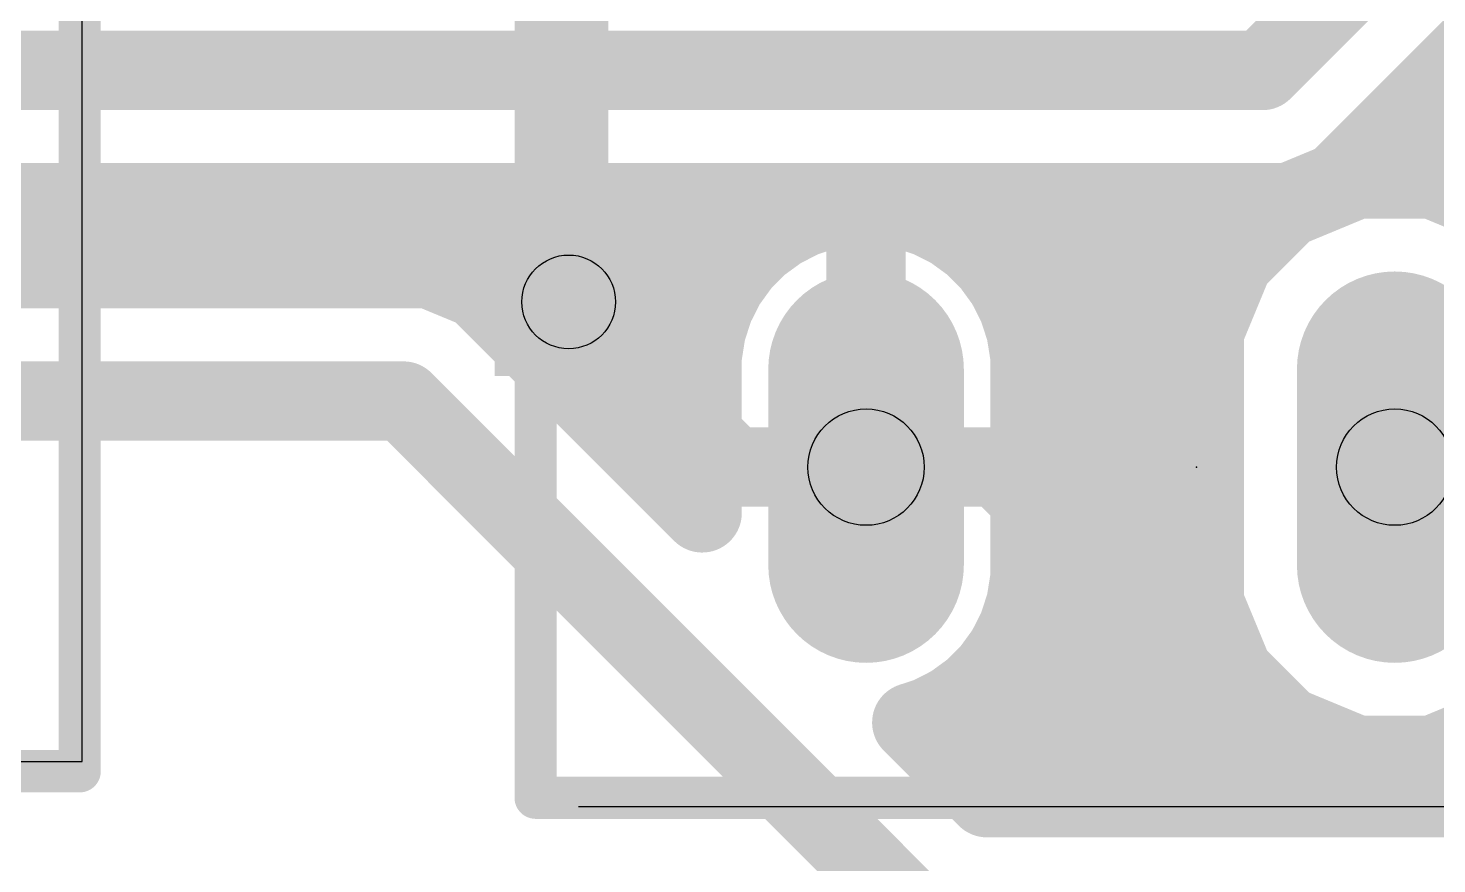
# Model space of a CAD drawing. Extents: x 0 to 88.9, y -10.5 to 54.6.
# Drawn here: x 45.29 to 58.82, y 3.17 to 11.2 of the extents above; entities that cross this region are included whole.
import ezdxf

# ---------------------------------------------------------------- set-up
doc = ezdxf.new("R2010")
doc.units = 0
for name, color, linetype in [('1', 22, 'CONTINUOUS'), ('16', 175, 'CONTINUOUS'), ('17', 82, 'CONTINUOUS'), ('18', 82, 'CONTINUOUS'), ('21', 253, 'CONTINUOUS'), ('23', 7, 'CONTINUOUS'), ('44', 253, 'CONTINUOUS')]:
    doc.layers.add(name, color=color, linetype=linetype)

# ---------------------------------------------------------------- blocks, each defined once
blk = doc.blocks.new('LONGP100')
at = {"const_width": 1}
blk.add_lwpolyline([(-0.5, 0), (0.5, 0)], dxfattribs=at)
at = {"const_width": 0.5}
for points in [[(-0.5, 0.25, 1), (-0.5, -0.25)], [(0.5, -0.25, 1), (0.5, 0.25)]]:
    blk.add_lwpolyline(points, format="xyb", dxfattribs=at)
blk = doc.blocks.new('SQUAREV')
blk.add_solid([(-0.5, -0.5), (0.5, -0.5), (-0.5, 0.5), (0.5, 0.5)])

msp = doc.modelspace()

# ---------------------------------------------------------------- linework, layer by layer
at = {"layer": '1', "const_width": 0.762}
msp.add_lwpolyline([(50.4825, 8.5725), (50.4825, 16.51)], dxfattribs=at)
at = {"layer": '1', "const_width": 0.381}
msp.add_lwpolyline([(50.292, 8.5725, 1), (50.673, 8.5725)], format="xyb", dxfattribs=at)
at = {"layer": '16', "const_width": 0.762}
for points in [[(57.15, 10.795), (65.405, 19.05)], [(58.2266, 10.0756), (66.4817, 18.3306)], [(31.75, 10.795), (57.15, 10.795)], [(58.8191, 10.668), (66.6582, 10.668)], [(57.8694, 9.7183), (58.2266, 10.0756)], [(58.0571, 9.906), (67.1834, 9.906)], [(58.0562, 9.7536), (57.3841, 9.4752)], [(57.4026, 9.525), (57.8694, 9.7183)], [(58.7838, 9.7536), (58.0562, 9.7536)], [(59.4559, 9.4752), (58.7838, 9.7536)], [(44.4422, 9.525), (57.4026, 9.525)], [(52.7355, 9.3842), (52.5146, 9.2717)], [(52.9712, 9.4608), (52.7355, 9.3842)], [(53.2161, 9.4996), (52.9712, 9.4608)], [(53.34, 9.4996), (53.2161, 9.4996)], [(53.4639, 9.4996), (53.34, 9.4996)], [(53.34, 9.4996), (53.34, 6.985)], [(53.34, 6.985), (53.34, 9.4996)], [(53.7088, 9.4608), (53.4639, 9.4996)], [(53.9445, 9.3842), (53.7088, 9.4608)], [(54.1654, 9.2717), (53.9445, 9.3842)], [(57.3841, 9.4752), (56.8696, 8.9607)], [(52.5146, 9.2717), (52.3141, 9.126)], [(54.3659, 9.126), (54.1654, 9.2717)], [(44.6, 9.144), (52.3389, 9.144)], [(52.3141, 9.126), (52.1388, 8.9507)], [(53.34, 9.144), (53.34, 9.144)], [(54.3411, 9.144), (57.0529, 9.144)], [(54.5412, 8.9507), (54.3659, 9.126)], [(56.8696, 8.9607), (56.5912, 8.2886)], [(49.1476, 8.89), (44.6913, 8.89)], [(49.6144, 8.6966), (49.1476, 8.89)], [(52.1388, 8.9507), (51.9931, 8.7502)], [(54.6869, 8.7502), (54.5412, 8.9507)], [(51.7652, 6.5458), (49.6144, 8.6966)], [(51.9931, 8.7502), (51.8806, 8.5293)], [(54.7994, 8.5293), (54.6869, 8.7502)], [(52.07, 6.985), (50.4825, 8.5725)], [(51.8806, 8.5293), (51.804, 8.2936)], [(54.876, 8.2936), (54.7994, 8.5293)], [(49.929, 8.382), (51.8327, 8.382)], [(51.804, 8.2936), (51.7652, 8.0487)], [(53.34, 8.382), (53.34, 8.382)], [(54.8473, 8.382), (56.6299, 8.382)], [(54.9148, 8.0487), (54.876, 8.2936)], [(56.5912, 8.2886), (56.5912, 5.6814)], [(51.7652, 8.0487), (51.7652, 6.985)], [(54.9148, 6.985), (54.9148, 8.0487)], [(48.895, 7.62), (42.8625, 7.62)], [(53.975, 2.54), (48.895, 7.62)], [(50.691, 7.62), (51.7652, 7.62)], [(53.34, 7.62), (53.34, 7.62)], [(54.9148, 7.62), (56.5912, 7.62)], [(51.7652, 6.985), (53.34, 6.985)], [(53.34, 6.985), (51.7652, 6.985)], [(51.7652, 6.985), (51.7652, 6.5458)], [(53.34, 6.985), (52.07, 6.985)], [(54.9148, 6.985), (53.34, 6.985)], [(53.34, 6.985), (53.34, 6.985)], [(53.34, 6.985), (54.9148, 6.985)], [(53.34, 6.985), (53.34, 6.985)], [(53.34, 6.985), (53.34, 6.985)], [(54.61, 6.985), (53.34, 6.985)], [(57.785, 3.81), (54.61, 6.985)], [(54.9148, 5.9213), (54.9148, 6.985)], [(51.453, 6.858), (51.7652, 6.858)], [(54.9148, 6.858), (56.5912, 6.858)], [(54.9148, 6.096), (56.5912, 6.096)], [(54.876, 5.6764), (54.9148, 5.9213)], [(54.7994, 5.4407), (54.876, 5.6764)], [(56.5912, 5.6814), (56.8696, 5.0093)], [(54.6869, 5.2198), (54.7994, 5.4407)], [(54.7451, 5.334), (56.7351, 5.334)], [(54.5412, 5.0193), (54.6869, 5.2198)], [(54.3659, 4.844), (54.5412, 5.0193)], [(56.8696, 5.0093), (57.3841, 4.4948)], [(54.1654, 4.6983), (54.3659, 4.844)], [(53.9445, 4.5858), (54.1654, 4.6983)], [(53.779, 4.532), (53.9445, 4.5858)], [(54.501, 3.81), (53.779, 4.532)], [(53.9021, 4.572), (57.3069, 4.572)], [(57.3841, 4.4948), (58.0562, 4.2164)], [(58.7838, 4.2164), (59.4559, 4.4948)], [(58.0562, 4.2164), (58.7838, 4.2164)], [(74.4039, 3.81), (54.501, 3.81)], [(54.501, 3.81), (74.404, 3.81)], [(71.12, 3.81), (57.785, 3.81)]]:
    msp.add_lwpolyline(points, dxfattribs=at)
at = {"layer": '16', "const_width": 0.381}
for points in [[(57.0153, 10.9297, 1), (57.2847, 10.6603)], [(57.15, 10.6045, 1), (57.15, 10.9855)], [(58.8191, 10.8585, 1), (58.8191, 10.4775)], [(58.3614, 9.9409, 1), (58.0919, 10.2103)], [(58.0919, 10.2103, 1), (58.3614, 9.9409)], [(58.0571, 10.0965, 1), (58.0571, 9.7155)], [(57.7347, 9.8531, 1), (58.0041, 9.5836)], [(57.9423, 9.5423, 1), (57.7965, 9.8943)], [(58.0562, 9.9441, 1), (58.0562, 9.5631)], [(58.1291, 9.5776, 1), (57.9833, 9.9296)], [(58.8567, 9.9296, 1), (58.7109, 9.5776)], [(58.7838, 9.5631, 1), (58.7838, 9.9441)], [(57.3297, 9.701, 1), (57.4755, 9.349)], [(57.4026, 9.3345, 1), (57.4026, 9.7155)], [(52.6766, 9.5654, 1), (52.7944, 9.203)], [(52.822, 9.2145, 1), (52.649, 9.554)], [(52.9414, 9.649, 1), (53.001, 9.2727)], [(53.0301, 9.2796, 1), (52.9124, 9.642)], [(53.2161, 9.6901, 1), (53.2161, 9.3091)], [(53.34, 9.6901, 1), (53.34, 9.3091)], [(53.5305, 9.4996, 1), (53.1495, 9.4996)], [(53.5305, 9.4996, 1), (53.1495, 9.4996)], [(53.2459, 9.3114, 1), (53.1863, 9.6878)], [(53.4937, 9.6878, 1), (53.4341, 9.3114)], [(53.34, 9.3091, 1), (53.34, 9.6901)], [(53.4639, 9.3091, 1), (53.4639, 9.6901)], [(53.7676, 9.642, 1), (53.6499, 9.2796)], [(53.679, 9.2727, 1), (53.7386, 9.649)], [(54.031, 9.554, 1), (53.858, 9.2145)], [(53.8856, 9.203, 1), (54.0034, 9.5654)], [(57.3112, 9.6512, 1), (57.457, 9.2992)], [(57.5188, 9.3405, 1), (57.2494, 9.6099)], [(52.4281, 9.4414, 1), (52.6011, 9.102)], [(52.6266, 9.1176, 1), (52.4026, 9.4258)], [(54.2773, 9.4258, 1), (54.0534, 9.1176)], [(54.0789, 9.102, 1), (54.2519, 9.4414)], [(52.4488, 8.9913, 1), (52.1794, 9.2607)], [(52.3389, 8.9535, 1), (52.3389, 9.3345)], [(53.34, 9.3345, 1), (53.34, 8.9535)], [(53.34, 8.9535, 1), (53.34, 9.3345)], [(54.3411, 9.3345, 1), (54.3411, 8.9535)], [(54.5006, 9.2607, 1), (54.2312, 8.9913)], [(57.0529, 8.9535, 1), (57.0529, 9.3345)], [(52.2021, 9.2801, 1), (52.4261, 8.9719)], [(54.2539, 8.9719, 1), (54.4779, 9.2801)], [(57.0456, 8.8878, 1), (56.6936, 9.0336)], [(49.2205, 9.066, 1), (49.0747, 8.714)], [(49.1476, 8.6995, 1), (49.1476, 9.0805)], [(52.0041, 9.0854, 1), (52.2735, 8.816)], [(52.2929, 8.8387, 1), (51.9847, 9.0627)], [(54.6953, 9.0627, 1), (54.3871, 8.8387)], [(54.4065, 8.816, 1), (54.6759, 9.0854)], [(56.7349, 9.0954, 1), (57.0043, 8.826)], [(49.7491, 8.8314, 1), (49.4797, 8.5619)], [(52.1628, 8.6637, 1), (51.8234, 8.8367)], [(54.8566, 8.8367, 1), (54.5172, 8.6637)], [(49.5415, 8.5207, 1), (49.6873, 8.8726)], [(50.6172, 8.7072, 1), (50.3478, 8.4378)], [(51.839, 8.8621, 1), (52.1472, 8.6382)], [(54.5328, 8.6382, 1), (54.841, 8.8621)], [(51.7108, 8.6158, 1), (52.0503, 8.4428)], [(52.0618, 8.4704, 1), (51.6994, 8.5882)], [(54.9806, 8.5882, 1), (54.6182, 8.4704)], [(54.6297, 8.4428, 1), (54.9692, 8.6158)], [(49.929, 8.5725, 1), (49.929, 8.1915)], [(51.9921, 8.2638, 1), (51.6158, 8.3234)], [(51.8327, 8.1915, 1), (51.8327, 8.5725)], [(53.34, 8.5725, 1), (53.34, 8.1915)], [(53.34, 8.1915, 1), (53.34, 8.5725)], [(54.8473, 8.5725, 1), (54.8473, 8.1915)], [(55.0642, 8.3234, 1), (54.6879, 8.2638)], [(56.7817, 8.2886, 1), (56.4007, 8.2886)], [(56.6299, 8.1915, 1), (56.6299, 8.5725)], [(51.6228, 8.3524, 1), (51.9852, 8.2347)], [(54.6948, 8.2347, 1), (55.0572, 8.3524)], [(56.4152, 8.3615, 1), (56.7672, 8.2157)], [(51.9557, 8.0487, 1), (51.5747, 8.0487)], [(55.1053, 8.0487, 1), (54.7243, 8.0487)], [(51.577, 8.0785, 1), (51.9534, 8.0189)], [(54.7266, 8.0189, 1), (55.103, 8.0785)], [(49.0297, 7.7547, 1), (48.7603, 7.4853)], [(48.895, 7.4295, 1), (48.895, 7.8105)], [(50.691, 7.8105, 1), (50.691, 7.4295)], [(51.7652, 7.4295, 1), (51.7652, 7.8105)], [(53.34, 7.8105, 1), (53.34, 7.4295)], [(53.34, 7.4295, 1), (53.34, 7.8105)], [(54.9148, 7.8105, 1), (54.9148, 7.4295)], [(56.5912, 7.4295, 1), (56.5912, 7.8105)], [(51.7652, 7.1755, 1), (51.7652, 6.7945)], [(51.7652, 7.1755, 1), (51.7652, 6.7945)], [(51.9557, 6.985, 1), (51.5747, 6.985)], [(52.07, 7.1755, 1), (52.07, 6.7945)], [(51.9353, 6.8503, 1), (52.2047, 7.1197)], [(53.34, 7.1755, 1), (53.34, 6.7945)], [(53.5305, 6.985, 1), (53.1495, 6.985)], [(53.34, 7.1755, 1), (53.34, 6.7945)], [(53.34, 7.1755, 1), (53.34, 6.7945)], [(53.5305, 6.985, 1), (53.1495, 6.985)], [(53.34, 7.1755, 1), (53.34, 6.7945)], [(53.34, 6.7945, 1), (53.34, 7.1755)], [(53.34, 6.7945, 1), (53.34, 7.1755)], [(53.34, 6.7945, 1), (53.34, 7.1755)], [(53.34, 6.7945, 1), (53.34, 7.1755)], [(54.7447, 7.1197, 1), (54.4753, 6.8503)], [(54.61, 6.7945, 1), (54.61, 7.1755)], [(55.1053, 6.985, 1), (54.7243, 6.985)], [(54.9148, 6.7945, 1), (54.9148, 7.1755)], [(54.9148, 6.7945, 1), (54.9148, 7.1755)], [(51.453, 7.0485, 1), (51.453, 6.6675)], [(51.5747, 6.985, 1), (51.9557, 6.985)], [(51.7652, 6.6675, 1), (51.7652, 7.0485)], [(53.1495, 6.985, 1), (53.5305, 6.985)], [(53.1495, 6.985, 1), (53.5305, 6.985)], [(53.1495, 6.985, 1), (53.5305, 6.985)], [(53.1495, 6.985, 1), (53.5305, 6.985)], [(54.9148, 7.0485, 1), (54.9148, 6.6675)], [(54.7243, 6.985, 1), (55.1053, 6.985)], [(56.5912, 6.6675, 1), (56.5912, 7.0485)], [(51.6305, 6.4111, 1), (51.8999, 6.6805)], [(51.5747, 6.5458, 1), (51.9557, 6.5458)], [(54.9148, 6.2865, 1), (54.9148, 5.9055)], [(56.5912, 5.9055, 1), (56.5912, 6.2865)], [(55.103, 5.8915, 1), (54.7266, 5.9511)], [(54.7243, 5.9213, 1), (55.1053, 5.9213)], [(55.0572, 5.6176, 1), (54.6948, 5.7353)], [(56.7672, 5.7543, 1), (56.4152, 5.6085)], [(54.9692, 5.3542, 1), (54.6297, 5.5272)], [(54.6879, 5.7062, 1), (55.0642, 5.6466)], [(56.4007, 5.6814, 1), (56.7817, 5.6814)], [(54.7451, 5.5245, 1), (54.7451, 5.1435)], [(54.6182, 5.4996, 1), (54.9806, 5.3818)], [(56.7351, 5.1435, 1), (56.7351, 5.5245)], [(54.841, 5.1078, 1), (54.5328, 5.3318)], [(54.5172, 5.3063, 1), (54.8566, 5.1333)], [(54.3871, 5.1313, 1), (54.6953, 4.9073)], [(54.6759, 4.8846, 1), (54.4065, 5.154)], [(57.0043, 5.144, 1), (56.7349, 4.8746)], [(54.2312, 4.9787, 1), (54.5006, 4.7093)], [(54.4779, 4.6899, 1), (54.2539, 4.9981)], [(56.6936, 4.9364, 1), (57.0456, 5.0822)], [(54.0534, 4.8524, 1), (54.2773, 4.5442)], [(54.2519, 4.5286, 1), (54.0789, 4.868)], [(53.9137, 4.6667, 1), (53.6443, 4.3973)], [(53.7202, 4.7132, 1), (53.8379, 4.3508)], [(53.9021, 4.7625, 1), (53.9021, 4.3815)], [(53.858, 4.7555, 1), (54.031, 4.416)], [(54.0034, 4.4046, 1), (53.8856, 4.767)], [(57.457, 4.6708, 1), (57.3112, 4.3188)], [(57.3069, 4.3815, 1), (57.3069, 4.7625)], [(57.2494, 4.3601, 1), (57.5188, 4.6295)], [(58.0562, 4.4069, 1), (58.0562, 4.0259)], [(57.9833, 4.0404, 1), (58.1291, 4.3924)], [(58.7109, 4.3924, 1), (58.8567, 4.0404)], [(58.7838, 4.0259, 1), (58.7838, 4.4069)], [(54.501, 4.0005, 1), (54.501, 3.6195)], [(54.501, 4.0005, 1), (54.501, 3.6195)], [(54.3663, 3.6753, 1), (54.6358, 3.9447)], [(57.785, 4.0005, 1), (57.785, 3.6195)], [(57.6503, 3.6753, 1), (57.9197, 3.9447)]]:
    msp.add_lwpolyline(points, format="xyb", dxfattribs=at)
at = {"layer": '21'}
for p, q in [((45.8083, 4.1576), (45.8083, 11.7576)), ((29.5683, 4.1576), (45.8083, 4.1576)), ((50.5754, 3.725), (61.7354, 3.725))]:
    msp.add_line(p, q, dxfattribs=at)
at = {"layer": '21', "const_width": 0.4064}
for points in [[(45.7835, 4.064), (45.7835, 11.684)], [(50.165, 11.43), (50.165, 3.81)], [(29.5275, 4.064), (45.7835, 4.064)], [(50.165, 3.81), (61.595, 3.81)]]:
    msp.add_lwpolyline(points, dxfattribs=at)
at = {"layer": '21', "const_width": 0.2032}
for points in [[(45.7835, 3.9624, 1), (45.7835, 4.1656)], [(45.6819, 4.064, 1), (45.8851, 4.064)], [(50.165, 3.9116, 1), (50.165, 3.7084)], [(50.0634, 3.81, 1), (50.2666, 3.81)]]:
    msp.add_lwpolyline(points, format="xyb", dxfattribs=at)
at = {"layer": '23'}
msp.add_point((56.515, 6.985), dxfattribs=at)
at = {"layer": '44'}
for centre, radius in [((50.4825, 8.5725), 0.45), ((53.34, 6.985), 0.5588), ((58.42, 6.985), 0.5588)]:
    msp.add_circle(centre, radius, dxfattribs=at)

# ---------------------------------------------------------------- block references
at = {"layer": '17', "xscale": 1.8796, "yscale": 1.8796, "rotation": 90}
for p in [(53.34, 6.985), (53.34, 6.985), (58.42, 6.985), (58.42, 6.985)]:
    msp.add_blockref('LONGP100', p, dxfattribs=at)
at = {"layer": '18', "xscale": 1.4224, "yscale": 1.4224}
msp.add_blockref('SQUAREV', (50.4825, 8.5725), dxfattribs=at)
msp.add_blockref('SQUAREV', (50.4825, 8.5725), dxfattribs=at)

doc.saveas('drawing.dxf')
